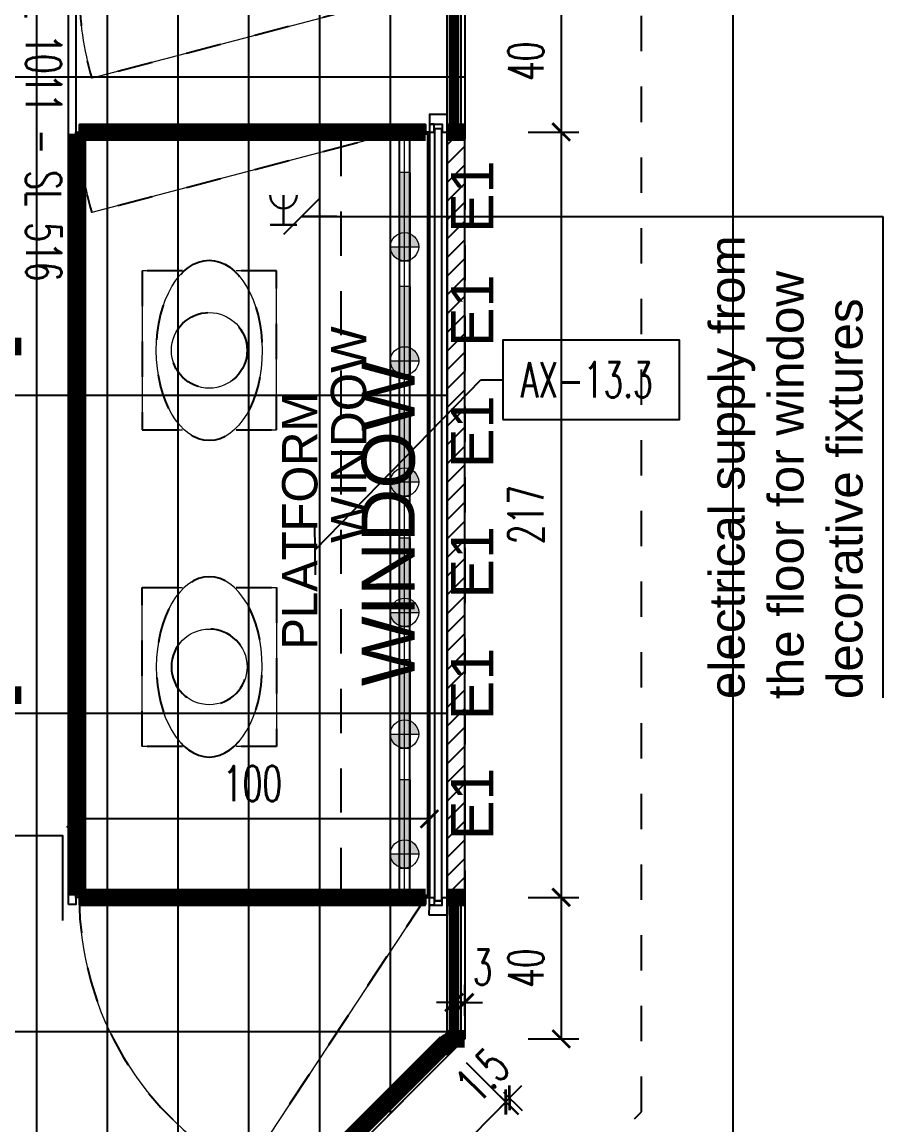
# Model space of a CAD drawing. Extents: x 214 to 401, y 14 to 126.
# Drawn here: x 318.017 to 320.451, y 77.957 to 81.077 of the extents above; entities that cross this region are included whole.
import ezdxf

# ---------------------------------------------------------------- set-up
doc = ezdxf.new("R2010")
doc.units = 0
doc.header["$LTSCALE"] = 0.25
doc.header["$MEASUREMENT"] = 0
for name, pattern in [('CONTINOUS', [0]), ('DASHED', [0.75, 0.5, -0.25]), ('DOT2', [0.125, 0, -0.125]), ('HIDDEN2', [0.1875, 0.125, -0.0625]), ('NASCOSTA', [0.375, 0.25, -0.125]), ('PHANTOM2', [1.25, 0.625, -0.125, 0.125, -0.125, 0.125, -0.125]), ('TRATTEGGIATA', [0.75, 0.5, -0.25])]:
    doc.linetypes.add(name, pattern=pattern)
doc.layers.get('0').update_dxf_attribs({"linetype": 'CONTINUOUS'})
doc.layers.get('DEFPOINTS').update_dxf_attribs({"linetype": 'CONTINUOUS'})
for name, color, linetype in [('A-GLAZING', 2, 'CONTINUOUS'), ('ax-arredo piani', 2, 'CONTINUOUS'), ('ax-arredo piani rossi', 1, 'CONTINUOUS'), ('AX-QUOTE', 2, 'CONTINUOUS'), ('floor-tiles', 11, 'CONTINUOUS'), ('MERCHANDISING', 11, 'CONTINUOUS'), ('Pareti02', 3, 'CONTINUOUS'), ('Piani', 6, 'CONTINUOUS'), ('PROIEZ-VESTITI', 1, 'HIDDEN2'), ('proiezioni', 2, 'NASCOSTA'), ('RIFERIMENTI', 11, 'CONTINUOUS'), ('sezioni 02', 3, 'CONTINUOUS'), ('TESTI', 3, 'CONTINUOUS'), ('Urban', 6, 'CONTINUOUS')]:
    doc.layers.add(name, color=color, linetype=linetype)
for name, color, linetype, lineweight, true_color in [('Col-ALU-pia', 7, 'CONTINUOUS', 40, 0x8080fe), ('col-ALUrigatino-pia', 7, 'TRATTEGGIATA', 40, 0x8080fe), ('LD_base', 7, 'CONTINUOUS', 5, 0x646464), ('LD_light', 7, 'CONTINUOUS', 5, 0xf00000)]:
    doc.layers.add(name, color=color, linetype=linetype, lineweight=lineweight, true_color=true_color)
for name, color, linetype, true_color in [('Col-urban-pia', 7, 'CONTINOUS', 0x878787), ('floor-ALU', 7, 'CONTINUOUS', 0x8080fe), ('LD_beam', 7, 'DASHED', 0x7ec8c8), ('LD_track', 7, 'CONTINUOUS', 0x7ec8c8), ('Sections', 92, 'CONTINUOUS', 0x00bd00)]:
    doc.layers.add(name, color=color, linetype=linetype, true_color=true_color)
doc.layers.add('LD_def-points', color=11, linetype='CONTINUOUS', lineweight=5, plot=False)
doc.layers.add('LD_quote', color=255, linetype='CONTINUOUS', lineweight=9)
doc.layers.add('LD_text', color=255, linetype='CONTINUOUS', lineweight=9)
doc.layers.add('quadro modello', color=7, linetype='CONTINUOUS', true_color=0xff531a, plot=False)
doc.layers.add('R-BORDER', color=7, linetype='PHANTOM2', true_color=0xdb0000, plot=False)
doc.styles.add('cart-inver', font='Arial.ttf')
doc.styles.add('HZDX', font='')
doc.styles.add('SIMPLEX', font='SIMPLEX.SHX', dxfattribs={"width": 0.65})
doc.styles.get("Standard").update_dxf_attribs({"font": 'Arial.ttf'})
doc.styles.get('HZDX').set_extended_font_data('DicotMedium')
doc.dimstyles.new('METRI', dxfattribs={"dimtxt": 0.2, "dimasz": 0.1, "dimexe": 0.1, "dimexo": 0.0625, "dimgap": 0.09, "dimtad": 1, "dimzin": 0, "dimdsep": 46, "dimtxsty": 'SIMPLEX', "dimblk": 'LINEET2S', "dimcen": 0.09, "dimdle": 0.1, "dimclrt": 3, "dimadec": 0, "dimazin": 0, "dimtfac": 1, "dimtix": 1, "dimtmove": 2, "dimatfit": 3, "dimldrblk": 'LINEET2S', "dimfxl": 1, "dimtolj": 1, "dimarcsym": 0})

# ---------------------------------------------------------------- blocks, each defined once
blk = doc.blocks.new('man-pia')
at = {"layer": 'PROIEZ-VESTITI'}
for points in [[(0.225, 0.0759), (0.225, 0.19), (-0.225, 0.19), (-0.225, 0.0757)], [(-0.225, -0.0759), (-0.225, -0.19), (0.225, -0.19), (0.225, -0.0757)]]:
    blk.add_lwpolyline(points, dxfattribs=at)
blk.add_circle((0, 0), 0.107, dxfattribs=at)
blk.add_ellipse((0, 0), major_axis=(0.255, 0.0002), ratio=0.587124, dxfattribs=at)
blk = doc.blocks.new('_ArchTick')
at = {"color": 0, "linetype": 'ByBlock', "const_width": 0.15}
blk.add_lwpolyline([(-0.5, -0.5), (0.5, 0.5)], dxfattribs=at)
blk = doc.blocks.new('*D220')
at = {"layer": 'AX-QUOTE', "color": 0, "lineweight": -2, "transparency": 16777216}
for p, q in [((319.2726, 78.1339), (319.4203, 77.9866)), ((318.2132, 76.8469), (319.3849, 78.0219)), ((318.1009, 76.9589), (318.2486, 76.8116))]:
    blk.add_line(p, q, dxfattribs=at)
at = {"layer": 'DEFPOINTS', "color": 0, "transparency": 16777216}
for p in [(319.2372, 78.1692), (319.3849, 78.0219), (318.0655, 76.9942)]:
    blk.add_point(p, dxfattribs=at)
at = {"layer": 'AX-QUOTE', "color": 0, "lineweight": -2, "transparency": 16777216, "xscale": 0.05, "yscale": 0.05, "zscale": 0.05}
for p, rotation in [((319.3849, 78.0219), 45.08238376525841), ((318.2132, 76.8469), 225.0823837652584)]:
    blk.add_blockref('_ArchTick', p, dxfattribs=dict(at, rotation=rotation))
at = {"layer": 'AX-QUOTE', "color": 3, "transparency": 16777216, "insert": (318.7282, 77.505), "char_height": 0.1, "attachment_point": 5, "rotation": 45.0824, "style": 'SIMPLEX'}
blk.add_mtext('\\A1;166', dxfattribs=at)
blk = doc.blocks.new('*D266')
at = {"layer": 'AX-QUOTE', "color": 0, "lineweight": -2, "transparency": 16777216}
for p, q in [((319.4482, 81.1659), (319.5916, 81.1659)), ((319.5416, 81.1659), (319.5416, 80.7659)), ((319.4482, 80.7659), (319.5916, 80.7659))]:
    blk.add_line(p, q, dxfattribs=at)
at = {"layer": 'DEFPOINTS', "color": 0, "transparency": 16777216}
for p in [(319.3982, 81.1659), (319.3982, 80.7659), (319.5416, 80.7659)]:
    blk.add_point(p, dxfattribs=at)
at = {"layer": 'AX-QUOTE', "color": 0, "lineweight": -2, "transparency": 16777216, "xscale": 0.05, "yscale": 0.05, "zscale": 0.05}
for p, rotation in [((319.5416, 81.1659), 90), ((319.5416, 80.7659), 270)]:
    blk.add_blockref('_ArchTick', p, dxfattribs=dict(at, rotation=rotation))
at = {"layer": 'AX-QUOTE', "color": 3, "transparency": 16777216, "insert": (319.4416, 80.9659), "char_height": 0.1, "attachment_point": 5, "rotation": 90, "style": 'SIMPLEX'}
blk.add_mtext('\\A1;40', dxfattribs=at)
blk = doc.blocks.new('*D267')
at = {"layer": 'AX-QUOTE', "color": 0, "lineweight": -2, "transparency": 16777216}
for p, q in [((319.4482, 80.7659), (319.5916, 80.7659)), ((319.5416, 80.7659), (319.5416, 78.6009)), ((319.4482, 78.6009), (319.5916, 78.6009))]:
    blk.add_line(p, q, dxfattribs=at)
at = {"layer": 'DEFPOINTS', "color": 0, "transparency": 16777216}
for p in [(319.3982, 80.7659), (319.3982, 78.6009), (319.5416, 78.6009)]:
    blk.add_point(p, dxfattribs=at)
at = {"layer": 'AX-QUOTE', "color": 0, "lineweight": -2, "transparency": 16777216, "xscale": 0.05, "yscale": 0.05, "zscale": 0.05}
for p, rotation in [((319.5416, 80.7659), 90), ((319.5416, 78.6009), 270)]:
    blk.add_blockref('_ArchTick', p, dxfattribs=dict(at, rotation=rotation))
at = {"layer": 'AX-QUOTE', "color": 3, "transparency": 16777216, "insert": (319.4416, 79.6834), "char_height": 0.1, "attachment_point": 5, "rotation": 90, "style": 'SIMPLEX'}
blk.add_mtext('\\A1;217', dxfattribs=at)
blk = doc.blocks.new('*D268')
at = {"layer": 'AX-QUOTE', "color": 0, "lineweight": -2, "transparency": 16777216}
for p, q in [((319.4482, 78.6009), (319.5916, 78.6009)), ((319.5416, 78.6009), (319.5416, 78.2009)), ((319.4482, 78.2009), (319.5916, 78.2009))]:
    blk.add_line(p, q, dxfattribs=at)
at = {"layer": 'DEFPOINTS', "color": 0, "transparency": 16777216}
for p in [(319.3982, 78.6009), (319.3982, 78.2009), (319.5416, 78.2009)]:
    blk.add_point(p, dxfattribs=at)
at = {"layer": 'AX-QUOTE', "color": 0, "lineweight": -2, "transparency": 16777216, "xscale": 0.05, "yscale": 0.05, "zscale": 0.05}
for p, rotation in [((319.5416, 78.6009), 90), ((319.5416, 78.2009), 270)]:
    blk.add_blockref('_ArchTick', p, dxfattribs=dict(at, rotation=rotation))
at = {"layer": 'AX-QUOTE', "color": 3, "transparency": 16777216, "insert": (319.4416, 78.4009), "char_height": 0.1, "attachment_point": 5, "rotation": 90, "style": 'SIMPLEX'}
blk.add_mtext('\\A1;40', dxfattribs=at)
blk = doc.blocks.new('*D269')
at = {"layer": 'AX-QUOTE', "color": 0, "lineweight": -2, "transparency": 16777216}
for p, q in [((319.3954, 78.0336), (319.4304, 78.0693)), ((319.3849, 78.0229), (319.3499, 77.9871)), ((319.368, 78.0394), (319.4206, 77.9879)), ((319.3785, 78.0501), (319.4311, 77.9986)), ((319.3849, 78.0229), (319.3954, 78.0336))]:
    blk.add_line(p, q, dxfattribs=at)
at = {"layer": 'DEFPOINTS', "color": 0, "transparency": 16777216}
for p in [(319.3428, 78.0851), (319.3323, 78.0744), (319.3954, 78.0336)]:
    blk.add_point(p, dxfattribs=at)
at = {"layer": 'AX-QUOTE', "color": 0, "lineweight": -2, "transparency": 16777216, "xscale": 0.05, "yscale": 0.05, "zscale": 0.05}
for p, rotation in [((319.3849, 78.0229), 45.58223495449144), ((319.3954, 78.0336), 225.5822349544914)]:
    blk.add_blockref('_ArchTick', p, dxfattribs=dict(at, rotation=rotation))
at = {"layer": 'AX-QUOTE', "color": 3, "transparency": 16777216, "insert": (319.3187, 78.0982), "char_height": 0.1, "attachment_point": 5, "rotation": 45.5822, "style": 'SIMPLEX'}
blk.add_mtext('\\A1;1.5', dxfattribs=at)
blk = doc.blocks.new('*D273')
at = {"layer": 'AX-QUOTE', "color": 0, "lineweight": -2, "transparency": 16777216}
for p, q in [((319.2387, 78.2659), (319.2387, 78.3538)), ((319.2687, 78.2659), (319.2687, 78.3538)), ((319.2387, 78.3038), (319.1887, 78.3038)), ((319.2687, 78.3038), (319.2387, 78.3038)), ((319.2687, 78.3038), (319.3187, 78.3038))]:
    blk.add_line(p, q, dxfattribs=at)
at = {"layer": 'DEFPOINTS', "color": 0, "transparency": 16777216}
for p in [(319.2387, 78.3038), (319.2387, 78.2159), (319.2687, 78.2159)]:
    blk.add_point(p, dxfattribs=at)
at = {"layer": 'AX-QUOTE', "color": 0, "lineweight": -2, "transparency": 16777216, "xscale": 0.05, "yscale": 0.05, "zscale": 0.05}
blk.add_blockref('_ArchTick', (319.2387, 78.3038), dxfattribs=at)
at = {"layer": 'AX-QUOTE', "color": 0, "lineweight": -2, "transparency": 16777216, "xscale": 0.05, "yscale": 0.05, "zscale": 0.05, "rotation": 180}
blk.add_blockref('_ArchTick', (319.2687, 78.3038), dxfattribs=at)
at = {"layer": 'AX-QUOTE', "color": 3, "transparency": 16777216, "insert": (319.3192, 78.4038), "char_height": 0.1, "attachment_point": 5, "style": 'SIMPLEX'}
blk.add_mtext('\\A1;3', dxfattribs=at)
blk = doc.blocks.new('*D320')
at = {"layer": 'AX-QUOTE', "color": 0, "lineweight": -2, "transparency": 16777216}
for p, q in [((318.1687, 78.6707), (318.1687, 78.8727)), ((319.1687, 78.6707), (319.1687, 78.8727)), ((319.1687, 78.8227), (318.1687, 78.8227))]:
    blk.add_line(p, q, dxfattribs=at)
at = {"layer": 'DEFPOINTS', "color": 0, "transparency": 16777216}
for p in [(318.1687, 78.8227), (318.1687, 78.6207), (319.1687, 78.6207)]:
    blk.add_point(p, dxfattribs=at)
at = {"layer": 'AX-QUOTE', "color": 0, "lineweight": -2, "transparency": 16777216, "xscale": 0.05, "yscale": 0.05, "zscale": 0.05, "rotation": 180}
blk.add_blockref('_ArchTick', (318.1687, 78.8227), dxfattribs=at)
at = {"layer": 'AX-QUOTE', "color": 0, "lineweight": -2, "transparency": 16777216, "xscale": 0.05, "yscale": 0.05, "zscale": 0.05}
blk.add_blockref('_ArchTick', (319.1687, 78.8227), dxfattribs=at)
at = {"layer": 'AX-QUOTE', "color": 3, "transparency": 16777216, "insert": (318.6687, 78.9227), "char_height": 0.1, "attachment_point": 5, "style": 'SIMPLEX'}
blk.add_mtext('\\A1;100', dxfattribs=at)
blk = doc.blocks.new('E1-5')
at = {"layer": 'LD_light', "lineweight": 5, "ltscale": 0.5}
h = blk.add_hatch(color=256, dxfattribs=at)
h.dxf.hatch_style = 1
h.paths.add_polyline_path([(0, 0.04, 0.414214), (-0.04, 0), (0, 0)])
at = {"layer": 'LD_light', "lineweight": 5}
h = blk.add_hatch(color=256, dxfattribs=at)
h.dxf.hatch_style = 1
h.paths.add_polyline_path([(0.21, -0.0163), (0.21, 0.0163), (-0.04, 0.0163), (-0.04, -0.0163)])
at = {"layer": 'LD_light', "lineweight": 5, "ltscale": 0.5}
h = blk.add_hatch(color=256, dxfattribs=at)
h.dxf.hatch_style = 1
h.paths.add_polyline_path([(0.04, 0), (0, 0), (0, -0.04, 0.414214)])
at = {"layer": 'LD_light', "lineweight": 5}
for p, q in [((0, 0.04), (0, -0.04)), ((-0.04, 0), (0.04, 0))]:
    blk.add_line(p, q, dxfattribs=at)
blk.add_lwpolyline([(0.21, 0.0163), (-0.04, 0.0163), (-0.04, -0.0163), (0.21, -0.0163)], close=True, dxfattribs=at)
blk.add_circle((0, 0), 0.04, dxfattribs=at)
blk = doc.blocks.new('LINEET2S')
at = {"color": 5}
blk.add_line((0.5, 0.5), (-0.5, -0.5), dxfattribs=at)
blk.add_line((-1, 0), (0, 0))
blk = doc.blocks.new('DALIAN ASOM LIGHT')
at = {"layer": 'LD_base'}
for p, q in [((5.8332, 8.9254), (4.8889, 8.6775)), ((5.9432, 8.9114), (5.9432, 8.5394)), ((5.8332, 8.5454), (4.8889, 8.2975)), ((5.8432, 8.5254), (5.8432, 6.3604)), ((5.8932, 6.3604), (5.8932, 8.5254)), ((5.9432, 6.3594), (5.9432, 8.5264)), ((5.8332, 6.3604), (5.3227, 5.5851)), ((5.9432, 6.3464), (5.9432, 5.9744)), ((5.9118, 5.9287), (4.74, 4.7537))]:
    blk.add_line(p, q, dxfattribs=at)
for points in [[(4.8232, 6.3404), (4.8232, 11.1004), (4.8432, 11.1004), (4.8432, 6.3404)], [(5.9132, 8.9154), (5.9132, 8.5354), (5.8932, 8.5354), (5.8932, 8.9154)], [(4.8432, 6.3604), (4.8432, 8.5254), (5.8432, 8.5254), (5.8432, 6.3604)], [(4.8482, 6.3654), (4.8482, 8.5204), (5.8382, 8.5204), (5.8382, 6.3654)], [(5.8332, 8.5254), (5.8332, 8.5454), (4.8532, 8.5454), (4.8532, 8.5254)], [(5.8566, 8.5254), (5.8566, 8.5475), (5.8432, 8.5475), (5.8432, 8.5254)], [(5.8566, 8.5475), (5.8798, 8.5475), (5.8798, 8.5348), (5.8566, 8.5348)], [(5.8582, 6.3525), (5.8582, 6.3525), (5.8598, 6.3509), (5.8767, 6.3509), (5.8783, 6.3525), (5.8783, 6.3525), (5.8783, 8.5332), (5.8767, 8.5348), (5.8598, 8.5348), (5.8583, 8.5332)], [(5.8332, 6.3404), (5.8332, 6.3604), (4.8532, 6.3604), (4.8532, 6.3404)], [(5.8566, 6.3604), (5.8566, 6.3382), (5.8432, 6.3382), (5.8432, 6.3604)], [(5.8566, 6.3382), (5.8798, 6.3382), (5.8798, 6.3509), (5.8566, 6.3509)], [(5.9132, 6.3504), (5.9132, 5.9704), (5.8932, 5.9704), (5.8932, 6.3504)], [(4.7018, 4.7848), (4.7153, 4.7713), (5.8903, 5.9497), (5.8761, 5.9637)]]:
    blk.add_lwpolyline(points, close=True, dxfattribs=at)
for points in [[(5.8432, 8.5754), (5.8432, 8.5475), (5.8798, 8.5475), (5.8798, 8.5254), (5.8932, 8.5254), (5.8932, 8.5754), (5.8432, 8.5754)], [(5.8932, 8.5354), (5.8932, 8.5264), (5.8942, 8.5254), (5.9432, 8.5254), (5.9432, 8.5404), (5.9132, 8.5404), (5.9132, 8.5354), (5.8932, 8.5354)], [(5.145, 8.1327), (5.0309, 8.1327), (5.0309, 7.6827), (5.1452, 7.6827)], [(5.2968, 7.6827), (5.4109, 7.6827), (5.4109, 8.1327), (5.2966, 8.1327)], [(5.145, 6.7874), (5.0309, 6.7874), (5.0309, 7.2374), (5.1452, 7.2374)], [(5.2968, 7.2374), (5.4109, 7.2374), (5.4109, 6.7874), (5.2966, 6.7874)], [(5.8432, 6.3104), (5.8432, 6.3382), (5.8798, 6.3382), (5.8798, 6.3604), (5.8932, 6.3604), (5.8932, 6.3104), (5.8432, 6.3104)], [(5.8932, 6.3504), (5.8932, 6.3594), (5.8942, 6.3604), (5.9432, 6.3604), (5.9432, 6.3454), (5.9132, 6.3454), (5.9132, 6.3504), (5.8932, 6.3504)], [(5.8831, 5.9708), (5.8761, 5.9637), (5.9118, 5.9287), (5.9223, 5.9394), (5.9008, 5.9604), (5.8973, 5.9568), (5.8831, 5.9708)], [(5.8932, 5.9704), (5.8932, 5.9604), (5.9432, 5.9604), (5.9432, 5.9754), (5.9132, 5.9754), (5.9132, 5.9704), (5.8932, 5.9704)]]:
    blk.add_lwpolyline(points, dxfattribs=at)
for centre in [(5.2209, 7.9077), (5.2209, 7.0124)]:
    blk.add_circle(centre, 0.107, dxfattribs=at)
for centre, end in [((5.7332, 8.9254), 196.3588), ((5.7332, 8.5454), 196.3588), ((5.7332, 6.3604), 241.9002)]:
    blk.add_arc(centre, 0.88, 180, end, dxfattribs=at)
blk.add_ellipse((5.2209, 7.9077), major_axis=(-0.0002, 0.255), ratio=0.587124, dxfattribs=at)
at = {"layer": 'LD_base', "extrusion": (0, 0, -1)}
blk.add_ellipse((5.2209, 7.0124), major_axis=(0.0002, 0.255), ratio=0.587124, start_param=3.141593, end_param=9.424778, dxfattribs=at)

msp = doc.modelspace()

# ---------------------------------------------------------------- hatches: boundary and pattern name
at = {"layer": 'floor-ALU'}
h = msp.add_hatch(dxfattribs=at)
h.set_pattern_fill('ANSI31', color=256, scale=0.3)
h.paths.add_polyline_path([(319.21865, 78.60089), (319.26865, 78.60089), (319.26865, 80.76588), (319.21865, 80.76588)])

# ---------------------------------------------------------------- linework, layer by layer
at = {"layer": 'A-GLAZING', "color": 1}
for p, q in [((319.16865, 80.76589), (319.16865, 78.60089)), ((319.21865, 78.60089), (319.21865, 80.76589))]:
    msp.add_line(p, q, dxfattribs=at)
at = {"layer": 'A-GLAZING'}
for points in [[(319.18206, 80.78803), (319.20525, 80.78803), (319.20525, 80.77533), (319.18206, 80.77533)], [(319.18366, 78.59303), (319.18366, 78.59303), (319.18523, 78.59144), (319.2021, 78.59144), (319.20367, 78.59303), (319.20367, 78.59303), (319.20369, 80.77374), (319.20211, 80.77533), (319.18525, 80.77533), (319.18367, 80.77374)], [(319.18206, 78.57874), (319.20525, 78.57874), (319.20525, 78.59144), (319.18206, 78.59144)]]:
    msp.add_lwpolyline(points, close=True, dxfattribs=at)
at = {"layer": 'ax-arredo piani'}
msp.add_lwpolyline([(318.16865, 78.60089), (318.16865, 80.76588), (319.16865, 80.76588), (319.16865, 78.60089)], close=True, dxfattribs=at)
at = {"layer": 'ax-arredo piani rossi'}
for p, q in [((319.26865, 81.15188), (319.26865, 80.77988)), ((319.26865, 78.58688), (319.26865, 78.21488)), ((319.23719, 78.1692), (318.06546, 76.99422))]:
    msp.add_line(p, q, dxfattribs=at)
at = {"layer": 'Col-ALU-pia', "const_width": 0.05}
for points in [[(318.17865, 80.76588), (319.15865, 80.76588)], [(319.26865, 80.76588), (319.21865, 80.76589)], [(318.17865, 78.60089), (319.15866, 78.60089)], [(319.26865, 78.60089), (319.21865, 78.60089)], [(319.23719, 78.1692), (319.20147, 78.2042)], [(319.26865, 78.20088), (319.21914, 78.20088)]]:
    msp.add_lwpolyline(points, dxfattribs=at)
at = {"layer": 'Col-ALU-pia', "const_width": 0.05, "elevation": 0}
for points in [[(317.80465, 80.15882), (318.01465, 80.15882)], [(317.80465, 79.17255), (318.01465, 79.17255)]]:
    msp.add_lwpolyline(points, dxfattribs=at)
at = {"layer": 'col-ALUrigatino-pia', "const_width": 0.03}
for points in [[(319.23865, 81.15588), (319.23865, 80.78088)], [(319.23865, 78.59088), (319.23865, 78.21088)]]:
    msp.add_lwpolyline(points, dxfattribs=at)
at = {"layer": 'Col-urban-pia', "const_width": 0.05}
for points in [[(318.17365, 80.76088), (318.17365, 78.60589)], [(318.04421, 77.0154), (319.2157, 78.19026)]]:
    msp.add_lwpolyline(points, dxfattribs=at)
at = {"layer": 'floor-ALU'}
msp.add_lwpolyline([(319.21865, 78.60089), (319.26865, 78.60089), (319.26865, 80.76588), (319.21865, 80.76588)], close=True, dxfattribs=at)
at = {"layer": 'floor-tiles'}
for p, q in [((318.05865, 77.32088), (318.05865, 88.12088)), ((318.25865, 77.32088), (318.25865, 88.12088)), ((318.45865, 77.38855), (318.45865, 88.12088)), ((318.65865, 77.58913), (318.65865, 88.12088)), ((318.85865, 77.7897), (318.85865, 88.12088)), ((319.05865, 77.99028), (319.05865, 88.12088)), ((319.25865, 80.76588), (319.25865, 81.16588)), ((319.26865, 80.92088), (307.01865, 80.92088)), ((319.21865, 80.02088), (307.01865, 80.02088)), ((319.21865, 79.12088), (307.01865, 79.12088)), ((319.25865, 78.19085), (319.25865, 78.60088)), ((319.21865, 78.22088), (307.01865, 78.22088)), ((319.21865, 78.22088), (307.01865, 78.22088))]:
    msp.add_line(p, q, dxfattribs=at)
msp.add_lwpolyline([(319.26865, 80.76588), (319.21865, 80.76588), (319.21865, 78.60088), (319.26865, 78.60088), (319.26865, 78.20088), (318.39118, 77.32088), (314.65865, 77.32088), (314.65865, 76.25988, 0.5542469), (314.65865, 75.41188), (314.65865, 73.57761), (313.32541, 72.24052, 0.0706155), (307.01865, 74.41106), (307.01865, 88.12088), (307.43865, 88.12088), (307.43866, 88.07088), (309.25866, 88.07088), (309.25865, 88.12088), (312.65865, 88.12088)], format="xyb", dxfattribs=at)
msp.add_lwpolyline([(319.26865, 81.16588), (319.26865, 80.76588)], dxfattribs=at)
at = {"layer": 'LD_beam'}
msp.add_lwpolyline([(319.16865, 80.76589), (318.91865, 80.76589), (318.91865, 78.60089), (319.16865, 78.60089)], close=True, dxfattribs=at)
msp.add_lwpolyline([(319.16865, 80.76589), (318.91865, 80.76589), (318.91865, 78.60089), (319.16865, 78.60089)], close=True, dxfattribs=at)
at = {"layer": 'LD_def-points'}
msp.add_line((319.09865, 78.60089), (319.09865, 80.76588, 0), dxfattribs=at)
msp.add_line((319.09865, 78.60089), (319.09865, 80.76588, 0), dxfattribs=at)
at = {"layer": 'LD_light', "lineweight": 30}
for p, q in [((318.75608, 80.58705), (318.75608, 80.50378)), ((318.79355, 80.50378), (318.71861, 80.50378))]:
    msp.add_line(p, q, dxfattribs=at)
msp.add_arc((318.75608, 80.58705), 0.03747, 180, 0, dxfattribs=at)
at = {"layer": 'LD_track'}
msp.add_lwpolyline([(319.08365, 80.76588), (319.08365, 78.60089), (319.11365, 78.60089), (319.11365, 80.76588)], close=True, dxfattribs=at)
msp.add_lwpolyline([(319.08365, 80.76588), (319.08365, 78.60089), (319.11365, 78.60089), (319.11365, 80.76588)], close=True, dxfattribs=at)
at = {"layer": 'Pareti02'}
for points in [[(319.15865, 80.76588), (319.15865, 80.78588), (318.17865, 80.78588), (318.17865, 80.76588)], [(319.15865, 78.58089), (319.15865, 78.60089), (318.17865, 78.60089), (318.17865, 78.58089)]]:
    msp.add_lwpolyline(points, close=True, dxfattribs=at)
at = {"layer": 'Piani', "color": 1}
msp.add_lwpolyline([(318.17365, 78.60589), (318.17365, 80.76088), (319.16365, 80.76088), (319.16365, 78.60589)], close=True, dxfattribs=at)
at = {"layer": 'proiezioni'}
for p, q in [((319.15865, 81.16588), (318.21428, 80.91803)), ((319.15865, 80.78588), (318.21428, 80.53803)), ((319.26865, 78.59988), (319.26865, 80.76688)), ((319.15865, 78.60089), (318.64808, 77.82561))]:
    msp.add_line(p, q, dxfattribs=at)
for centre, end in [((319.05865, 81.16588), 196.35879), ((319.05865, 80.78588), 196.35879), ((319.05865, 78.60089), 241.90017)]:
    msp.add_arc(centre, 0.88, 180, end, dxfattribs=at)
at = {"layer": 'quadro modello'}
msp.add_lwpolyline([(305.85095, 89.94409), (320.02666, 89.94409), (320.02666, 71.56662), (305.85095, 71.56662)], close=True, dxfattribs=at)
at = {"layer": 'R-BORDER'}
msp.add_lwpolyline([(306.96865, 74.42065), (306.96865, 88.12088), (319.26865, 88.12088), (319.26865, 78.20088), (313.32541, 72.24052, 0.0711546), (306.96865, 74.42065, 0.9122584)], format="xyb", dxfattribs=at)
at = {"layer": 'RIFERIMENTI'}
msp.add_lwpolyline([(319.37642, 79.95247), (319.87642, 79.95247), (319.87642, 80.17747), (319.37642, 80.17747)], close=True, dxfattribs=at)
at = {"layer": 'Sections', "linetype": 'DOT2'}
msp.add_lwpolyline([(313.81802, 72.02642), (319.76865, 77.9942), (319.76865, 88.12088)], dxfattribs=at)
at = {"layer": 'Sections'}
msp.add_lwpolyline([(317.89061, 78.77601), (318.13093, 78.77601), (318.13093, 78.53568)], dxfattribs=at)
at = {"layer": 'sezioni 02'}
for points in [[(319.23865, 81.15588), (319.23865, 80.77588), (319.21865, 80.77588), (319.21865, 81.15588)], [(319.18206, 80.76589), (319.18206, 80.78803), (319.16865, 80.78803), (319.16865, 80.76589)], [(319.18206, 78.60089), (319.18206, 78.57874), (319.16865, 78.57874), (319.16865, 78.60089)], [(319.23865, 78.59088), (319.23865, 78.21088), (319.21865, 78.21088), (319.21865, 78.59088)]]:
    msp.add_lwpolyline(points, close=True, dxfattribs=at)
for points in [[(319.16865, 80.81589), (319.16865, 80.78803), (319.20525, 80.78803), (319.20525, 80.76589), (319.21865, 80.76589), (319.21865, 80.81588), (319.16865, 80.81589)], [(319.21865, 80.77588), (319.21865, 80.76688), (319.21965, 80.76588), (319.26865, 80.76588), (319.26865, 80.78088), (319.23865, 80.78088), (319.23865, 80.77588), (319.21865, 80.77588)], [(319.16864, 78.55088), (319.16865, 78.57874), (319.20525, 78.57874), (319.20525, 78.60089), (319.21865, 78.60089), (319.21864, 78.55088), (319.16864, 78.55088)], [(319.21865, 78.59088), (319.21865, 78.59988), (319.21965, 78.60088), (319.26865, 78.60088), (319.26865, 78.58588), (319.23865, 78.58588), (319.23865, 78.59088), (319.21865, 78.59088)], [(319.20847, 78.21134), (319.20147, 78.2042), (319.23719, 78.1692), (319.24769, 78.17992), (319.22626, 78.20091), (319.22276, 78.19734), (319.20847, 78.21134)], [(319.21865, 78.21088), (319.21865, 78.20088), (319.26865, 78.20088), (319.26865, 78.21588), (319.23865, 78.21588), (319.23865, 78.21088), (319.21865, 78.21088)]]:
    msp.add_lwpolyline(points, dxfattribs=at)
at = {"layer": 'Urban'}
for points in [[(318.14865, 78.58089), (318.14865, 83.34088), (318.16865, 83.34088), (318.16865, 78.58089)], [(318.02723, 77.02528), (318.04068, 77.01186), (319.2157, 78.19026), (319.20147, 78.2042)]]:
    msp.add_lwpolyline(points, close=True, dxfattribs=at)

# ---------------------------------------------------------------- block references
at = {"layer": 'LD_base'}
msp.add_blockref('DALIAN ASOM LIGHT', (313.32541, 72.24052), dxfattribs=at)
at = {"layer": 'LD_light', "rotation": 90}
for p in [(319.09863, 80.44135), (319.09864, 80.11868), (319.09863, 79.77608), (319.09863, 79.40722), (319.09864, 79.06309), (319.09865, 78.72382)]:
    msp.add_blockref('E1-5', p, dxfattribs=at)
at = {"layer": 'PROIEZ-VESTITI', "rotation": 90}
msp.add_blockref('man-pia', (318.54632, 80.1482), dxfattribs=at)
at = {"layer": 'PROIEZ-VESTITI', "xscale": -1, "rotation": 90}
msp.add_blockref('man-pia', (318.54632, 79.25296), dxfattribs=at)

# ---------------------------------------------------------------- texts
at = {"layer": 'LD_light', "lineweight": 30, "insert": (318.07749, 81.19001), "char_height": 0.1, "width": 1.249546, "attachment_point": 4, "rotation": 270.04499, "style": 'SIMPLEX'}
msp.add_mtext('SL 1011 - SL 516', dxfattribs=at)
at = {"layer": 'LD_text', "attachment_point": 1, "rotation": 90}
for s, width, insert, char_height in [('E1', 0.3836567, (319.22999, 80.48055), 0.12), ('{\\C3;electrical supply from the floor for window decorative fixtures}', 1.440245, (319.9602, 79.16182), 0.1), ('E1', 0.3836567, (319.23, 80.15789), 0.12), ('E1', 0.3836567, (319.22999, 79.81528), 0.12), ('E1', 0.3836567, (319.22999, 79.44642), 0.12), ('E1', 0.3836567, (319.23, 79.10229), 0.12), ('E1', 0.3836567, (319.23001, 78.76302), 0.12)]:
    msp.add_mtext_dynamic_manual_height_columns(s, width=width, gutter_width=17.5, heights=[0], dxfattribs=dict(at, insert=insert, char_height=char_height))
at = {"layer": 'MERCHANDISING', "rotation": 90}
for s, insert, char_height, width, attachment_point, style in [('\\pi1.4559;WINDOW', (318.97733, 77.74262), 0.15, 3.8429644, 1, 'cart-inver'), ('PLATFORM', (318.75216, 79.66578), 0.1, 2.328512, 2, 'HZDX')]:
    msp.add_mtext(s, dxfattribs=dict(at, insert=insert, char_height=char_height, width=width, attachment_point=attachment_point, style=style))
at = {"layer": 'RIFERIMENTI', "insert": (319.33389, 80.01497), "char_height": 0.1, "width": 0.5824454, "attachment_point": 7, "style": 'SIMPLEX'}
msp.add_mtext('\\pi0.093127;AX-13.3', dxfattribs=at)
at = {"layer": 'TESTI', "insert": (318.89013, 80.21648), "char_height": 0.1, "width": 1.1575076, "attachment_point": 3, "rotation": 90, "style": 'cart-inver'}
msp.add_mtext('WINDOW', dxfattribs=at)

# ---------------------------------------------------------------- dimensions: what is measured, and where the dimension line sits
at = {"layer": 'AX-QUOTE'}
for base, p1, p2, angle, override, picture, middle in [((319.5416, 80.76588), (319.39825, 81.16588), (319.39825, 80.76588), 90, {"dimtxt": 0.1, "dimasz": 0.05, "dimexe": 0.05, "dimexo": 0.05, "dimgap": 0.05, "dimlfac": 100, "dimzin": 8, "dimblk": 'ArchTick', "dimdle": 0}, '*D266', (319.4416, 80.96588)), ((319.5416024758, 78.6008819404), (319.3982488376, 80.7658819404), (319.3982488376, 78.6008819404), 90, {"dimtxt": 0.1, "dimasz": 0.05, "dimexe": 0.05, "dimexo": 0.05, "dimgap": 0.05, "dimdec": 0, "dimlfac": 100, "dimzin": 8, "dimblk": 'ArchTick', "dimdle": 0}, '*D267', (319.4416024758, 79.6833819404)), ((319.5416, 78.20088), (319.39825, 78.60088), (319.39825, 78.20088), 90, {"dimtxt": 0.1, "dimasz": 0.05, "dimexe": 0.05, "dimexo": 0.05, "dimgap": 0.05, "dimlfac": 100, "dimzin": 8, "dimblk": 'ArchTick', "dimdle": 0}, '*D268', (319.4416, 78.40088)), ((319.38488, 78.02194), (318.06546, 76.99422), (319.23719, 78.1692), 225.08238, {"dimtxt": 0.1, "dimasz": 0.05, "dimexe": 0.05, "dimexo": 0.05, "dimgap": 0.05, "dimdec": 0, "dimlfac": 100, "dimzin": 8, "dimblk": 'ArchTick', "dimdle": 0}, '*D220', (318.72823, 77.50503))]:
    dim = msp.add_linear_dim(base=base, p1=p1, p2=p2, angle=angle, dimstyle='METRI', override=override, dxfattribs=at)
    dim.commit()
    dim.dimension.update_dxf_attribs({"geometry": picture, "text_midpoint": middle})
dim = msp.add_linear_dim(base=(318.16865, 78.82266), p1=(319.16865, 78.62075), p2=(318.16865, 78.62075), dimstyle='METRI', override={"dimtxt": 0.1, "dimasz": 0.05, "dimexe": 0.05, "dimexo": 0.05, "dimgap": 0.05, "dimlfac": 100, "dimzin": 8, "dimblk": 'ArchTick', "dimdle": 0}, dxfattribs=at)
dim.commit()
dim.dimension.update_dxf_attribs({"geometry": '*D320', "text_midpoint": (318.66865, 78.92266)})
dim = msp.add_linear_dim(base=(319.23865, 78.30384), p1=(319.26865, 78.21588), p2=(319.23865, 78.21588), angle=180, dimstyle='METRI', override={"dimtxt": 0.1, "dimasz": 0.05, "dimexe": 0.05, "dimexo": 0.05, "dimgap": 0.05, "dimlfac": 100, "dimzin": 8, "dimblk": 'ArchTick', "dimdle": 0}, dxfattribs=at)
dim.commit()
dim.dimension.update_dxf_attribs({"geometry": '*D273', "text_midpoint": (319.31924, 78.40384), "dimtype": 161})
dim = msp.add_aligned_dim(p1=(319.3323, 78.07437), p2=(319.34279, 78.08508), distance=-0.0736, dimstyle='METRI', override={"dimtxt": 0.1, "dimasz": 0.05, "dimexe": 0.05, "dimexo": 0.05, "dimgap": 0.05, "dimlfac": 100, "dimzin": 8, "dimblk": 'ArchTick', "dimdle": 0}, dxfattribs=at)
dim.commit()
dim.dimension.update_dxf_attribs({"geometry": '*D269', "text_midpoint": (319.31869, 78.0982)})

# ---------------------------------------------------------------- leaders
at = {"layer": 'LD_quote'}
msp.add_leader([(318.80688, 80.52713), (320.45139, 80.52713), (320.45139, 79.1655)], dimstyle='METRI', override={"dimtxt": 0.1, "dimexe": 0.05, "dimexo": 0.05, "dimgap": 0.05, "dimlfac": 100, "dimzin": 8, "dimdle": 0}, dxfattribs=at)
at = {"layer": 'RIFERIMENTI', "color": 2}
msp.add_leader([(318.84555, 79.58428), (319.31444, 80.06497), (319.37642, 80.06497)], dimstyle='METRI', override={"dimtxt": 0.1, "dimexe": 0.05, "dimexo": 0.05, "dimgap": 0.05, "dimlfac": 100, "dimzin": 8, "dimdle": 0}, dxfattribs=at)

doc.saveas('drawing.dxf')
